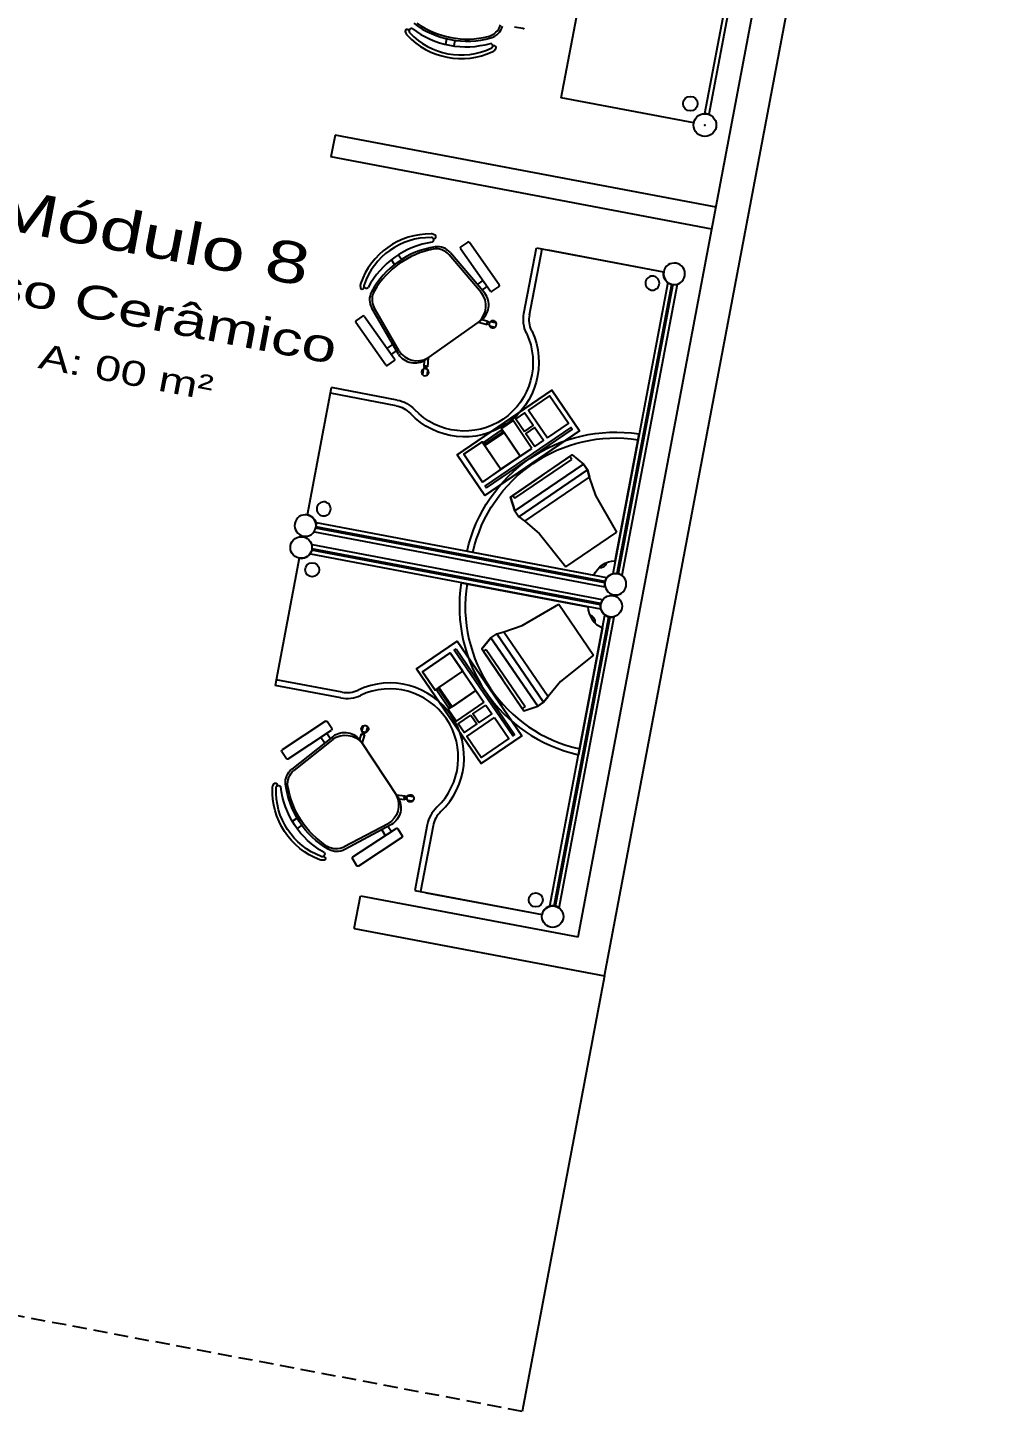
# Model space of a CAD drawing. Header units: inches. Extents: x -18604 to 2753, y -9056 to 3482.
# Drawn here: x 2323 to 2753, y -5658 to -5034 of the extents above; entities that cross this region are included whole.
import ezdxf
from ezdxf.enums import TextEntityAlignment as Align

# ---------------------------------------------------------------- set-up
doc = ezdxf.new("R2010")
doc.units = ezdxf.units.IN
doc.linetypes.add('HIDDEN', pattern=[9.525, 6.35, -3.175])
for name, color, linetype in [('ESPECARQ', 2, 'Continuous'), ('Linha Fina', 253, 'Continuous'), ('MOVEIS', 2, 'Continuous'), ('Parede', 6, 'Continuous'), ('Parede Baixo', 4, 'Continuous'), ('TEXTO', 2, 'Continuous')]:
    doc.layers.add(name, color=color, linetype=linetype)
doc.styles.add('REGUA100', font='GOTHIC.TTF', dxfattribs={"width": 1.4})
doc.styles.add('REGUA60', font='GOTHIC.TTF', dxfattribs={"width": 1.4})

# ---------------------------------------------------------------- blocks, each defined once
blk = doc.blocks.new('INDUNI1')
at = {"color": 0, "style": 'REGUA100', "width": 1.4, "flags": 8}
for tag, p in [('NOME1', (0, 0)), ('NOME2', (0, -4.286))]:
    blk.add_attdef(tag, text='', height=2.5, dxfattribs=at).set_placement(p, align=Align.CENTER)
at = {"layer": 'ESPECARQ', "style": 'REGUA60', "width": 1.4}
blk.add_attdef('AREA', text='', height=1.5, dxfattribs=at).set_placement((0, -7.813), align=Align.CENTER)
at = {"layer": 'ESPECARQ', "style": 'REGUA60', "width": 1.4, "flags": 8}
for tag, p in [('PISO', (0, -10.313)), ('REVPAR', (0, -12.813)), ('PEDIR', (0, -15.313))]:
    blk.add_attdef(tag, text='', height=1.5, dxfattribs=at).set_placement(p, align=Align.CENTER)

msp = doc.modelspace()

# ---------------------------------------------------------------- linework, layer by layer
at = {"layer": 'Linha Fina', "linetype": 'HIDDEN'}
msp.add_line((2546, -5658.5, -1754.51), (-2529.51, -4698.21, -1754.51), dxfattribs=at)
at = {"layer": 'Linha Fina'}
msp.add_line((2583.18, -5461.98, -1754.51), (2546, -5658.5, -1754.51), dxfattribs=at)
at = {"layer": 'MOVEIS'}
for p, q in [((2628.47, -5072.98, -1817.95), (2654.17, -4937.12, -1817.95)), ((2628.47, -5072.98, -1817.95), (2654.17, -4937.12, -1817.95)), ((2630.42, -5073.34, -1817.95), (2656.12, -4937.48, -1817.95)), ((2630.42, -5073.34, -1817.95), (2656.12, -4937.48, -1817.95)), ((2563.64, -5065.92, -1817.95), (2571.82, -5022.68, -1817.95)), ((2546.35, -5034.71, -1817.95), (2542.57, -5034, -1817.95)), ((2511.82, -5039.27, -1817.95), (2511.34, -5041.81, -1817.95)), ((2515.6, -5039.99, -1817.95), (2515.12, -5042.53, -1817.95)), ((2623.47, -5077.24, -1817.95), (2563.64, -5065.92, -1817.95)), ((2630.42, -5073.34, -1817.95), (2628.47, -5072.98, -1817.95)), ((2628.47, -5072.98, -1817.95), (2630.42, -5073.34, -1817.95)), ((2521.43, -5130.99, -1754.31), (2518.32, -5133.19, -1754.31)), ((2491.56, -5138.87, -1754.31), (2490.08, -5136.78, -1754.31)), ((2527.57, -5153.77, -1754.31), (2513.03, -5136.76, -1754.31)), ((2529.13, -5154, -1754.31), (2513.65, -5135.78, -1754.31)), ((2518.19, -5133.95, -1754.31), (2531.69, -5153.08, -1754.31)), ((2535.69, -5150.25, -1754.31), (2522.19, -5131.13, -1754.31)), ((2546.8, -5163.27, -1754.51), (2552.42, -5133.56, -1754.51)), ((2549.39, -5163.76, -1754.51), (2555.01, -5134.06, -1754.51)), ((2552.42, -5133.56, -1754.51), (2609.83, -5144.43, -1754.51)), ((2557.61, -5134.55, -1754.51), (2609.83, -5144.43, -1754.51)), ((2488.45, -5141.07, -1754.31), (2486.97, -5138.98, -1754.31)), ((2525.91, -5150.09, -1754.31), (2528.36, -5148.36, -1754.31)), ((2611.75, -5149.3, -1754.51), (2586.91, -5280.61, -1754.51)), ((2527.91, -5152.67, -1754.31), (2530.24, -5151.03, -1754.31)), ((2532.45, -5153.21, -1754.31), (2535.56, -5151.01, -1754.31)), ((2613.43, -5150.09, -1754.51), (2588.76, -5280.49, -1754.51)), ((2614.05, -5150.21, -1754.51), (2589.38, -5280.61, -1754.51)), ((2615.9, -5150.09, -1754.51), (2591.06, -5281.4, -1754.51)), ((2490.13, -5181.54, -1754.31), (2478.14, -5160.85, -1754.31)), ((2490.43, -5179.99, -1754.31), (2479.27, -5160.59, -1754.31)), ((2484.4, -5186.46, -1754.31), (2470.89, -5167.34, -1754.31)), ((2471.02, -5166.58, -1754.31), (2474.14, -5164.38, -1754.31)), ((2474.9, -5164.51, -1754.31), (2488.4, -5183.64, -1754.31)), ((2502.49, -5183.95, -1754.31), (2527.27, -5166.46, -1754.31)), ((2526.23, -5167.19, -1754.31), (2530.15, -5168.24, -1754.31)), ((2527.97, -5165.96, -1754.31), (2530.57, -5166.66, -1754.31)), ((2530.21, -5168.04, -1754.31), (2530.15, -5168.24, -1754.31)), ((2530.57, -5166.66, -1754.31), (2530.52, -5166.86, -1754.31)), ((2531.78, -5166.78, -1754.31), (2534.24, -5167.44, -1754.31)), ((2531.25, -5168.77, -1754.31), (2533.71, -5169.42, -1754.31)), ((2487.52, -5177.19, -1754.31), (2485.07, -5178.92, -1754.31)), ((2489.28, -5179.95, -1754.31), (2486.95, -5181.59, -1754.31)), ((2488.27, -5184.4, -1754.31), (2485.15, -5186.59, -1754.31)), ((2501.79, -5184.45, -1754.31), (2501.57, -5187.14, -1754.31)), ((2501.57, -5187.14, -1754.31), (2501.78, -5187.15, -1754.31)), ((2502.99, -5187.25, -1754.31), (2503.2, -5187.27, -1754.31)), ((2503.52, -5183.22, -1754.31), (2503.2, -5187.27, -1754.31)), ((2501.28, -5188.32, -1754.31), (2501.08, -5190.85, -1754.31)), ((2503.33, -5188.48, -1754.31), (2503.12, -5191.01, -1754.31)), ((2449.05, -5254.05, -1754.51), (2459.91, -5196.64, -1754.51)), ((2489.13, -5204.85, -1754.51), (2459.42, -5199.23, -1754.51)), ((2489.62, -5202.26, -1754.51), (2459.91, -5196.64, -1754.51)), ((2516.65, -5226.95, -1754.51), (2559.39, -5197.81, -1754.51)), ((2516.65, -5226.95, -1752.4), (2559.39, -5197.81, -1752.4)), ((2559.39, -5197.81, -1752.4), (2559.39, -5197.81, -1754.51)), ((2559.39, -5197.81, -1752.4), (2571.87, -5216.13, -1752.4)), ((2558.31, -5200.35, -1752.4), (2548.85, -5206.8, -1752.4)), ((2566.85, -5212.87, -1752.4), (2558.31, -5200.35, -1752.4)), ((2541.87, -5211.56, -1752.4), (2536.64, -5215.13, -1752.4)), ((2550.41, -5224.08, -1752.4), (2541.87, -5211.56, -1752.4)), ((2547.11, -5207.99, -1752.4), (2543.18, -5210.67, -1752.4)), ((2543.18, -5210.67, -1752.4), (2547.1, -5216.41, -1752.4)), ((2551.02, -5213.74, -1752.4), (2547.11, -5207.99, -1752.4)), ((2548.85, -5206.8, -1752.4), (2557.39, -5219.32, -1752.4)), ((2536.5, -5215.86, -1752.4), (2528.65, -5221.21, -1752.4)), ((2537.83, -5216.87, -1752.4), (2529.11, -5222.82, -1752.4)), ((2571.87, -5216.13, -1752.4), (2529.14, -5245.27, -1752.4)), ((2529.25, -5222.08, -1752.4), (2537.09, -5216.73, -1752.4)), ((2568.05, -5214.63, -1752.4), (2529.35, -5241.02, -1752.4)), ((2529.94, -5241.89, -1752.4), (2568.64, -5215.5, -1752.4)), ((2537.09, -5216.73, -1752.4), (2536.5, -5215.86, -1752.4)), ((2536.64, -5215.13, -1752.4), (2537.83, -5216.87, -1752.4)), ((2547.1, -5216.41, -1752.4), (2551.02, -5213.74, -1752.4)), ((2551.62, -5214.61, -1752.4), (2547.69, -5217.29, -1752.4)), ((2547.69, -5217.29, -1752.4), (2551.72, -5223.19, -1752.4)), ((2555.64, -5220.51, -1752.4), (2551.62, -5214.61, -1752.4)), ((2557.39, -5219.32, -1752.4), (2566.85, -5212.87, -1752.4)), ((2568.64, -5215.5, -1752.4), (2568.05, -5214.63, -1752.4)), ((2587.95, -5274.81, -1754.51), (2598.78, -5217.57, -1754.51)), ((2527.92, -5221.07, -1752.4), (2519.61, -5226.73, -1752.4)), ((2529.11, -5222.82, -1752.4), (2527.92, -5221.07, -1752.4)), ((2528.15, -5239.26, -1752.4), (2550.41, -5224.08, -1752.4)), ((2528.65, -5221.21, -1752.4), (2529.25, -5222.08, -1752.4)), ((2551.72, -5223.19, -1752.4), (2555.64, -5220.51, -1752.4)), ((2516.65, -5226.95, -1752.4), (2516.65, -5226.95, -1754.51)), ((2529.14, -5245.27, -1752.4), (2516.65, -5226.95, -1752.4)), ((2519.61, -5226.73, -1752.4), (2528.15, -5239.26, -1752.4)), ((2541.81, -5245.28, -1752.4), (2567.51, -5227.76, -1752.4)), ((2542.7, -5246.59, -1752.4), (2568.4, -5229.07, -1752.4)), ((2551.81, -5238.46, -1747.12), (2566.42, -5228.5, -1747.12)), ((2554.66, -5236.52, -1752.4), (2568.61, -5227.01, -1752.4)), ((2568.4, -5229.07, -1752.4), (2567.51, -5227.76, -1752.4)), ((2568.61, -5227.01, -1752.4), (2573.71, -5231.2, -1752.4)), ((2554.66, -5236.52, -1752.4), (2540.7, -5246.03, -1752.4)), ((2542.74, -5252.31, -1752.4), (2573.71, -5231.2, -1752.4)), ((2573.71, -5231.2, -1752.4), (2542.74, -5252.31, -1752.4)), ((2544.53, -5254.92, -1753.46), (2575.49, -5233.81, -1753.46)), ((2544.53, -5254.92, -1752.4), (2575.49, -5233.81, -1752.4)), ((2575.49, -5233.81, -1753.46), (2573.71, -5231.2, -1752.4)), ((2573.71, -5231.2, -1752.4), (2575.49, -5233.81, -1752.4)), ((2575.49, -5233.81, -1753.46), (2576.4, -5237.03, -1753.46)), ((2576.4, -5237.03, -1753.46), (2575.49, -5233.81, -1753.46)), ((2579.2, -5245.34, -1755.57), (2576.4, -5237.03, -1753.46)), ((2529.35, -5241.02, -1752.4), (2529.94, -5241.89, -1752.4)), ((2557.35, -5242.35, -1752.4), (2542.74, -5252.31, -1752.4)), ((2540.7, -5246.03, -1752.4), (2542.74, -5252.31, -1752.4)), ((2541.81, -5245.28, -1752.4), (2541.81, -5245.28, -1752.4)), ((2541.81, -5245.28, -1752.4), (2541.81, -5245.28, -1752.4)), ((2541.81, -5245.28, -1752.4), (2542.7, -5246.59, -1752.4)), ((2588.77, -5261.81, -1755.57), (2579.2, -5245.34, -1755.57)), ((2542.74, -5252.31, -1752.4), (2544.53, -5254.92, -1753.46)), ((2542.74, -5252.31, -1752.4), (2544.53, -5254.92, -1752.4)), ((2544.53, -5254.92, -1753.46), (2547.18, -5256.95, -1753.46)), ((2544.53, -5254.92, -1753.46), (2547.18, -5256.95, -1753.46)), ((2583.41, -5286.61, -1754.51), (2452.42, -5261.83, -1754.51)), ((2583.29, -5284.76, -1754.51), (2452.76, -5260.07, -1754.51)), ((2583.4, -5284.14, -1754.51), (2452.87, -5259.44, -1754.51)), ((2584.2, -5282.46, -1754.51), (2453.21, -5257.68, -1754.51)), ((2547.18, -5256.95, -1753.46), (2553.9, -5262.59, -1755.57)), ((2565.74, -5277.51, -1755.57), (2588.77, -5261.81, -1755.57)), ((2582.32, -5292.39, -1754.51), (2451.33, -5267.61, -1754.51)), ((2553.9, -5262.59, -1755.57), (2565.74, -5277.51, -1755.57)), ((2445.35, -5273.62, -1754.51), (2434.48, -5331.03, -1754.51)), ((2581.53, -5296.54, -1754.51), (2450.55, -5271.76, -1754.51)), ((2581.41, -5294.69, -1754.51), (2450.88, -5269.99, -1754.51)), ((2581.53, -5294.07, -1754.51), (2451, -5269.37, -1754.51)), ((2521.18, -5270.49, -1754.51), (2578.41, -5281.31, -1754.51)), ((2518.49, -5284.67, -1754.51), (2575.73, -5295.49, -1754.51)), ((2546.07, -5303.98, -1755.57), (2562.54, -5294.41, -1755.57)), ((2558.54, -5430.56, -1754.51), (2583.38, -5299.25, -1754.51)), ((2562.54, -5294.41, -1755.57), (2578.24, -5317.43, -1755.57)), ((2537.76, -5306.77, -1753.46), (2546.07, -5303.98, -1755.57)), ((2560.39, -5430.44, -1754.51), (2585.06, -5300.04, -1754.51)), ((2561.01, -5430.56, -1754.51), (2585.68, -5300.16, -1754.51)), ((2562.69, -5431.35, -1754.51), (2587.53, -5300.04, -1754.51)), ((2582.23, -5305.04, -1754.51), (2571.41, -5362.27, -1754.51)), ((2516.69, -5311.05, -1752.4), (2498.38, -5323.54, -1752.4)), ((2545.83, -5353.79, -1752.4), (2516.69, -5311.05, -1752.4)), ((2527.74, -5314.56, -1752.4), (2531.93, -5309.47, -1752.4)), ((2531.93, -5309.47, -1752.4), (2534.55, -5307.68, -1753.46)), ((2531.93, -5309.47, -1752.4), (2534.55, -5307.68, -1752.4)), ((2531.93, -5309.47, -1752.4), (2553.04, -5340.43, -1752.4)), ((2553.04, -5340.43, -1752.4), (2531.93, -5309.47, -1752.4)), ((2541.89, -5324.08, -1752.4), (2531.93, -5309.47, -1752.4)), ((2534.55, -5307.68, -1753.46), (2537.76, -5306.77, -1753.46)), ((2534.55, -5307.68, -1753.46), (2537.76, -5306.77, -1753.46)), ((2534.55, -5307.68, -1753.46), (2555.66, -5338.64, -1753.46)), ((2534.55, -5307.68, -1752.4), (2555.66, -5338.64, -1752.4)), ((2501.05, -5324.82, -1752.4), (2513.57, -5316.28, -1752.4)), ((2513.57, -5316.28, -1752.4), (2528.75, -5338.54, -1752.4)), ((2515.33, -5315.08, -1752.4), (2516.21, -5314.49, -1752.4)), ((2541.72, -5353.79, -1752.4), (2515.33, -5315.08, -1752.4)), ((2516.21, -5314.49, -1752.4), (2542.59, -5353.19, -1752.4)), ((2537.25, -5328.52, -1752.4), (2527.74, -5314.56, -1752.4)), ((2528.49, -5315.66, -1752.4), (2529.8, -5314.77, -1752.4)), ((2528.49, -5315.66, -1752.4), (2528.49, -5315.66, -1752.4)), ((2528.49, -5315.66, -1752.4), (2528.49, -5315.66, -1752.4)), ((2528.49, -5315.66, -1752.4), (2546.01, -5341.37, -1752.4)), ((2529.8, -5314.77, -1752.4), (2547.32, -5340.48, -1752.4)), ((2578.24, -5317.43, -1755.57), (2563.32, -5329.27, -1755.57)), ((2498.38, -5323.54, -1752.4), (2498.38, -5323.54, -1754.51)), ((2498.38, -5323.54, -1754.51), (2527.51, -5366.27, -1754.51)), ((2498.38, -5323.54, -1752.4), (2527.51, -5366.27, -1752.4)), ((2464.68, -5334.06, -1754.51), (2434.97, -5328.44, -1754.51)), ((2506.72, -5333.13, -1752.4), (2501.05, -5324.82, -1752.4)), ((2535.31, -5325.67, -1747.12), (2545.27, -5340.28, -1747.12)), ((2537.25, -5328.52, -1752.4), (2546.77, -5342.47, -1752.4)), ((2563.32, -5329.27, -1755.57), (2557.68, -5335.99, -1753.46)), ((2464.19, -5336.65, -1754.51), (2434.48, -5331.03, -1754.51)), ((2508.46, -5331.94, -1752.4), (2506.72, -5333.13, -1752.4)), ((2507.45, -5333.27, -1752.4), (2508.32, -5332.67, -1752.4)), ((2512.8, -5341.12, -1752.4), (2507.45, -5333.27, -1752.4)), ((2508.32, -5332.67, -1752.4), (2513.67, -5340.52, -1752.4)), ((2514.41, -5340.66, -1752.4), (2508.46, -5331.94, -1752.4)), ((2555.66, -5338.64, -1753.46), (2557.68, -5335.99, -1753.46)), ((2557.68, -5335.99, -1753.46), (2555.66, -5338.64, -1753.46)), ((2512.66, -5341.85, -1752.4), (2514.41, -5340.66, -1752.4)), ((2516.23, -5347.08, -1752.4), (2512.66, -5341.85, -1752.4)), ((2513.67, -5340.52, -1752.4), (2512.8, -5341.12, -1752.4)), ((2528.75, -5338.54, -1752.4), (2516.23, -5347.08, -1752.4)), ((2523.74, -5343.88, -1752.4), (2529.64, -5339.85, -1752.4)), ((2529.64, -5339.85, -1752.4), (2532.32, -5343.78, -1752.4)), ((2547.32, -5340.48, -1752.4), (2546.01, -5341.37, -1752.4)), ((2546.77, -5342.47, -1752.4), (2553.04, -5340.43, -1752.4)), ((2555.66, -5338.64, -1753.46), (2553.04, -5340.43, -1752.4)), ((2553.04, -5340.43, -1752.4), (2555.66, -5338.64, -1752.4)), ((2457.23, -5347.17, -1754.31), (2437.68, -5360.04, -1754.31)), ((2460.08, -5350.51, -1754.31), (2457.99, -5347.33, -1754.31)), ((2473.63, -5351.61, -1754.31), (2474.36, -5349.18, -1754.31)), ((2517.12, -5348.39, -1752.4), (2522.87, -5344.47, -1752.4)), ((2519.8, -5352.31, -1752.4), (2517.12, -5348.39, -1752.4)), ((2525.55, -5348.4, -1752.4), (2519.8, -5352.31, -1752.4)), ((2520.99, -5354.06, -1752.4), (2533.51, -5345.52, -1752.4)), ((2522.87, -5344.47, -1752.4), (2525.55, -5348.4, -1752.4)), ((2526.42, -5347.8, -1752.4), (2523.74, -5343.88, -1752.4)), ((2532.32, -5343.78, -1752.4), (2526.42, -5347.8, -1752.4)), ((2533.51, -5345.52, -1752.4), (2539.96, -5354.99, -1752.4)), ((2440.37, -5364.14, -1754.31), (2459.93, -5351.26, -1754.31)), ((2460.77, -5353.85, -1754.31), (2442.05, -5368.73, -1754.31)), ((2460.48, -5355.4, -1754.31), (2443, -5369.38, -1754.31)), ((2456.75, -5356.94, -1754.31), (2455.1, -5354.44, -1754.31)), ((2459.4, -5355.02, -1754.31), (2457.83, -5352.64, -1754.31)), ((2472.68, -5355.4, -1754.31), (2473.46, -5352.82, -1754.31)), ((2473.46, -5352.82, -1754.31), (2473.66, -5352.88, -1754.31)), ((2473.85, -5357.18, -1754.31), (2475.03, -5353.29, -1754.31)), ((2474.83, -5353.23, -1754.31), (2475.03, -5353.29, -1754.31)), ((2475.59, -5352.21, -1754.31), (2476.33, -5349.78, -1754.31)), ((2527.44, -5363.52, -1752.4), (2520.99, -5354.06, -1752.4)), ((2539.96, -5354.99, -1752.4), (2527.44, -5363.52, -1752.4)), ((2527.51, -5366.27, -1752.4), (2545.83, -5353.79, -1752.4)), ((2542.59, -5353.19, -1752.4), (2541.72, -5353.79, -1752.4)), ((2437.52, -5360.8, -1754.31), (2439.62, -5363.98, -1754.31)), ((2473.15, -5356.11, -1754.31), (2489.83, -5381.46, -1754.31)), ((2527.51, -5366.27, -1752.4), (2527.51, -5366.27, -1754.51)), ((2489.13, -5380.39, -1754.31), (2493.17, -5380.85, -1754.31)), ((2494.39, -5380.76, -1754.31), (2496.91, -5381.05, -1754.31)), ((2490.3, -5382.17, -1754.31), (2492.98, -5382.47, -1754.31)), ((2492.98, -5382.47, -1754.31), (2493.01, -5382.27, -1754.31)), ((2493.15, -5381.06, -1754.31), (2493.17, -5380.85, -1754.31)), ((2494.15, -5382.8, -1754.31), (2496.68, -5383.09, -1754.31)), ((2444.42, -5390.91, -1754.31), (2442.28, -5392.31, -1754.31)), ((2446.51, -5394.09, -1754.31), (2444.38, -5395.5, -1754.31)), ((2485.48, -5393.38, -1754.31), (2465.73, -5403.9, -1754.31)), ((2487.02, -5393.73, -1754.31), (2465.95, -5405.04, -1754.31)), ((2469.5, -5408.4, -1754.31), (2489.06, -5395.52, -1754.31)), ((2482.59, -5396.2, -1754.31), (2484.24, -5398.7, -1754.31)), ((2485.4, -5394.52, -1754.31), (2486.96, -5396.9, -1754.31)), ((2489.81, -5395.68, -1754.31), (2491.91, -5398.86, -1754.31)), ((2503.18, -5393.83, -1754.51), (2497.56, -5423.54, -1754.51)), ((2505.77, -5394.32, -1754.51), (2500.15, -5424.03, -1754.51)), ((2491.75, -5399.62, -1754.31), (2472.2, -5412.49, -1754.31)), ((2471.44, -5412.33, -1754.31), (2469.35, -5409.15, -1754.31)), ((2497.56, -5423.54, -1754.51), (2554.97, -5434.4, -1754.51)), ((2502.74, -5424.52, -1754.51), (2554.97, -5434.4, -1754.51))]:
    msp.add_line(p, q, dxfattribs=at)
at = {"layer": 'MOVEIS', "extrusion": (-0.563328, 0.826234, 0)}
for p, q in [((2575.49, -5233.81, -1752.4), (2575.49, -5233.81, -1753.46)), ((2544.53, -5254.92, -1752.4), (2544.53, -5254.92, -1753.46))]:
    msp.add_line(p, q, dxfattribs=at)
at = {"layer": 'MOVEIS', "extrusion": (-0.826234, -0.563328, 0)}
for p, q in [((2534.55, -5307.68, -1752.4), (2534.55, -5307.68, -1753.46)), ((2555.66, -5338.64, -1752.4), (2555.66, -5338.64, -1753.46))]:
    msp.add_line(p, q, dxfattribs=at)
at = {"layer": 'MOVEIS'}
for centre, radius in [((2621.92, -5068.55, -1817.95), 3.3), ((2628.49, -5078.19, -1817.95), 5.12), ((2628.49, -5078.19, -1817.95), 5.12), ((2530.8, -5167.57, -1754.31), 0.545), ((2502.35, -5187.65, -1754.31), 0.545), ((2446.26, -5268.8, -1754.51), 4.86), ((2451.25, -5278.82, -1754.51), 3.17), ((2586.28, -5295.29, -1754.51), 4.86), ((2552.13, -5427.8, -1754.51), 3.17), ((2559.79, -5435.31, -1754.51), 4.86)]:
    msp.add_circle(centre, radius, dxfattribs=at)
for centre, radius, start, end in [((2494.05, -5035.92, -1817.95), 0.86, 19.09713, 214.61179), ((2496.27, -5035.65, -1817.95), 3.03, 194.43171, 222.74338), ((2496, -5035.72, -1817.95), 1.1, 69.6157, 194.43171), ((2496, -5035.72, -1817.95), 1.1, 69.6157, 194.43171), ((2496.27, -5035.65, -1817.95), 1.37, 194.43171, 222.41635), ((2496.27, -5035.65, -1817.95), 1.37, 194.43171, 222.41635), ((2518.44, -5014.63, -1817.95), 31.93, 223.43041, 295.14209), ((2518.44, -5014.63, -1817.95), 31.93, 223.43041, 295.14209), ((2520.63, -5003.07, -1817.95), 39.84, 232.52369, 286.04881), ((2520.63, -5003.07, -1817.95), 39.84, 232.52369, 286.04881), ((2521.11, -5000.53, -1817.95), 39.84, 232.89095, 285.68154), ((2521.29, -4999.57, -1817.95), 39.84, 235.02233, 283.55016), ((2528.82, -5030.81, -1817.95), 7.7, 283.55016, 343.98635), ((2529.79, -5031.47, -1817.95), 7.7, 285.68154, 344.165), ((2546.46, -5034.17, -1817.95), 0.55, 259.28625, 349.28625), ((2518.44, -5014.63, -1817.95), 33.58, 223.41004, 295.16246), ((2531.62, -5042.46, -1817.95), 1.1, 324.14079, 88.9568), ((2531.62, -5042.46, -1817.95), 1.1, 324.14079, 88.9568), ((2531.4, -5042.3, -1817.95), 1.38, 296.15615, 324.14079), ((2531.4, -5042.3, -1817.95), 1.37, 296.15615, 324.14079), ((2533.37, -5043.36, -1817.95), 0.86, 303.96071, 139.47537), ((2531.4, -5042.3, -1817.95), 3.03, 295.82912, 324.14079), ((2504.53, -5160.55, -1754.31), 33.24, 89.3433, 161.09572), ((2504.53, -5160.55, -1754.31), 31.61, 89.36367, 161.07535), ((2504.53, -5160.55, -1754.31), 31.61, 89.36367, 161.07535), ((2511.25, -5170.06, -1754.31), 39.44, 98.45695, 151.98207), ((2511.25, -5170.06, -1754.31), 39.44, 98.45695, 151.98207), ((2504.84, -5130.3, -1754.31), 1.36, 60.36498, 88.34961), ((2504.84, -5130.3, -1754.31), 1.36, 60.36498, 88.34961), ((2504.84, -5130.3, -1754.31), 2.99, 60.36498, 88.67664), ((2504.98, -5130.07, -1754.31), 1.09, 295.54896, 60.36498), ((2504.98, -5130.07, -1754.31), 1.09, 295.54896, 60.36498), ((2506.18, -5128.54, -1754.31), 0.852, 245.03039, 80.54505), ((2521.74, -5131.44, -1754.31), 0.545, 35.21951, 125.21951), ((2512.72, -5172.15, -1754.31), 39.44, 98.82422, 151.61481), ((2513.28, -5172.95, -1754.31), 39.44, 100.9556, 149.48343), ((2507.24, -5141.71, -1754.31), 7.62, 40.51941, 100.9556), ((2507.84, -5140.71, -1754.31), 7.62, 40.34076, 98.82422), ((2518.63, -5133.64, -1754.31), 0.545, 125.21951, 215.21951), ((2475.93, -5150.72, -1754.31), 2.99, 161.76239, 190.07405), ((2473.82, -5151.39, -1754.31), 0.852, 169.89397, 5.40863), ((2475.93, -5150.72, -1754.31), 1.36, 162.08941, 190.07405), ((2475.93, -5150.72, -1754.31), 1.36, 162.08941, 190.07405), ((2475.66, -5150.76, -1754.31), 1.09, 190.07405, 314.89006), ((2475.66, -5150.76, -1754.31), 1.09, 190.07405, 314.89006), ((2484.73, -5157.03, -1754.31), 7.62, 151.61481, 210.09826), ((2485.87, -5156.79, -1754.31), 7.62, 149.48343, 209.91962), ((2520.01, -5159.78, -1754.31), 9.66, 310.812, 38.47174), ((2522.25, -5159.34, -1754.31), 8.71, 305.21951, 37.78875), ((2532.13, -5152.76, -1754.31), 0.545, 215.21951, 305.21951), ((2535.25, -5150.57, -1754.31), 0.545, 305.21951, 35.21951), ((2471.34, -5167.02, -1754.31), 0.545, 125.21951, 215.21951), ((2474.45, -5164.82, -1754.31), 0.545, 35.21951, 125.21951), ((2530.89, -5167.59, -1754.31), 0.817, 116.86005, 213.23942), ((2532.75, -5168.1, -1754.31), 1.63, 176.68312, 152.50339), ((2498.62, -5174.88, -1754.31), 9.66, 211.96728, 299.62702), ((2484.84, -5186.15, -1754.31), 0.545, 215.21951, 305.21951), ((2487.95, -5183.95, -1754.31), 0.545, 305.21951, 35.21951), ((2497.46, -5176.84, -1754.31), 8.71, 212.65027, 305.21951), ((2502.34, -5187.74, -1754.31), 0.817, 37.1996, 133.57897), ((2502.2, -5189.67, -1754.31), 1.63, 97.93564, 73.75591), ((2446.26, -5268.8, -1754.51), 4.91, 259.28625, 336.86757), ((2586.28, -5295.29, -1754.51), 68.61, 171.09357, 257.47893), ((2586.28, -5295.29, -1754.51), 65.97, 171.09357, 257.47893), ((2586.28, -5295.29, -1754.51), 4.91, 143.81186, 284.76063), ((2586.28, -5295.29, -1754.51), 10.56, 181.11575, 247.45675), ((2575.86, -5302.4, -1754.51), 3.14, 350.87909, 77.6934), ((2486.25, -5363.49, -1754.51), 33.57, 313.31178, 115.26072), ((2466.88, -5322.44, -1754.51), 14.46, 259.28625, 295.26072), ((2466.88, -5322.44, -1754.51), 11.82, 259.28625, 295.26072), ((2486.25, -5363.49, -1754.51), 30.93, 313.31178, 115.26072), ((2517.39, -5396.52, -1754.51), 14.46, 133.31178, 169.28625), ((2517.39, -5396.52, -1754.51), 11.82, 133.31178, 169.28625), ((2559.79, -5435.31, -1754.51), 4.91, 53.81186, 169.28625)]:
    msp.add_arc(centre, radius, start, end, dxfattribs=at)
at = {"layer": 'MOVEIS', "extrusion": (0, 0, -1)}
for centre, major_axis, start_param, end_param in [((2614.65, -5145.34, -1754.51), (3.43, 3.43), 0.972388409668989, 7.255573716848575), ((2604.78, -5149.53, -1754.51), (2.24, 2.24), 0.9723884096694131, 7.255573716849), ((2614.65, -5145.34, -1754.51), (3.47, 3.47), 2.098573, 4.113981), ((2561.01, -5165.96, -1754.51), (10.23, 10.23), 3.486108, 4.113981), ((2561.01, -5165.96, -1754.51), (8.36, 8.36), 3.486108, 4.113981), ((2519.96, -5185.33, -1754.51), (23.74, 23.74), 0.344515, 3.171058), ((2519.96, -5185.33, -1754.51), (21.87, 21.87), 0.344515, 3.171058), ((2486.93, -5216.47, -1754.51), (8.36, 8.36), -0.598408, 0.029465), ((2486.93, -5216.47, -1754.51), (10.23, 10.23), -0.598408, 0.029465), ((2588.16, -5285.36, -1754.51), (48.52, 48.52), 4.145525, 5.653234), ((2588.16, -5285.36, -1754.51), (46.65, 46.65), 4.145525, 5.653234), ((2456.45, -5251.36, -1754.51), (2.24, 2.24), 0.9723884096689259, 7.255573716848512), ((2448.14, -5258.87, -1754.51), (3.43, 3.43), 0.972388409668989, 7.255573716848575), ((2448.14, -5258.87, -1754.51), (3.47, 3.47), -0.598408, 0.755642), ((2588.16, -5285.36, -1754.51), (7.46, 7.46), 4.320445, 5.478314), ((2581.05, -5274.94, -1754.51), (2.22, 2.22), 1.000189, 2.515384), ((2588.16, -5285.36, -1754.51), (3.47, 3.47), 3.669369, 6.129389), ((2588.16, -5285.36, -1754.51), (3.43, 3.43), 0.972388409668989, 7.255573716848575), ((2457.53, -5347.62, -1754.31), (-0.385, 0.385), 0.203279, 1.774075), ((2474.98, -5350.69, -1754.31), (-1.16, 1.16), 4.439474, 10.300644), ((2459.63, -5350.81, -1754.31), (-0.385, 0.385), 1.774075, 3.344871), ((2466.24, -5363.15, -1754.31), (-6.83, 6.83), 0.146517, 1.676468), ((2465.88, -5360.9, -1754.31), (-6.16, 6.16), 0.158437, 1.774075), ((2474.4, -5352.53, -1754.31), (-0.578, 0.578), 3.379431, 5.061568), ((2474.38, -5352.62, -1754.31), (-0.385, 0.385), 3.34487143049447, 9.628056737674056), ((2437.97, -5360.5, -1754.31), (-0.385, 0.385), 4.915668, 6.486464), ((2440.07, -5363.68, -1754.31), (-0.385, 0.385), 3.344871, 4.915668), ((2446.79, -5374.69, -1754.31), (-5.39, 5.39), 5.376353, 6.397081), ((2447.77, -5375.33, -1754.31), (-5.39, 5.39), 5.339153, 6.393963), ((2466.51, -5378.65, -1754.31), (-23.5, 23.5), 4.28951, 5.541826), ((2436.29, -5377.35, -1754.31), (-2.12, 2.12), 5.553461, 6.047593), ((2434.57, -5375.96, -1754.31), (-0.602, 0.602), 5.695384, 9.107759), ((2466.51, -5378.65, -1754.31), (-22.35, 22.35), 4.289865, 5.54147), ((2466.51, -5378.65, -1754.31), (-22.35, 22.35), 4.289865, 5.54147), ((2436.29, -5377.35, -1754.31), (-0.963, 0.963), 5.559169, 6.047593), ((2436.29, -5377.35, -1754.31), (-0.963, 0.963), 5.559169, 6.047593), ((2436.06, -5377.21, -1754.31), (-0.77, 0.77), 6.047593, 8.226043), ((2436.06, -5377.21, -1754.31), (-0.77, 0.77), 6.047593, 8.226043), ((2476.23, -5372.25, -1754.31), (-27.89, 27.89), 4.448573, 5.382763), ((2476.23, -5372.25, -1754.31), (-27.89, 27.89), 4.448573, 5.382763), ((2478.37, -5370.84, -1754.31), (-27.89, 27.89), 4.454983, 5.376353), ((2479.18, -5370.31, -1754.31), (-27.89, 27.89), 4.492183, 5.339153), ((2480.64, -5385.02, -1754.31), (-6.83, 6.83), 1.871682, 3.401634), ((2495.53, -5381.93, -1754.31), (-1.16, 1.16), 5.813877, 11.675047), ((2482.56, -5386.25, -1754.31), (-6.16, 6.16), 1.774075, 3.389713), ((2493.62, -5381.72, -1754.31), (-0.578, 0.578), 4.769768, 6.451905), ((2493.52, -5381.71, -1754.31), (-0.385, 0.385), 3.344871430494457, 9.628056737674044), ((2489.36, -5395.98, -1754.31), (-0.385, 0.385), 0.203279, 1.774075), ((2491.45, -5399.16, -1754.31), (-0.385, 0.385), 1.774075, 3.344871), ((2462.14, -5397.18, -1754.31), (-5.39, 5.39), 3.437372, 4.492183), ((2462.34, -5398.32, -1754.31), (-5.39, 5.39), 3.434254, 4.454983), ((2455.75, -5406.92, -1754.31), (-2.12, 2.12), 3.783743, 4.277874), ((2455.75, -5406.92, -1754.31), (-0.963, 0.963), 3.783743, 4.272167), ((2455.75, -5406.92, -1754.31), (-0.963, 0.963), 3.783743, 4.272167), ((2455.79, -5407.19, -1754.31), (-0.77, 0.77), 1.605292, 3.783743), ((2455.79, -5407.19, -1754.31), (-0.77, 0.77), 1.605292, 3.783743), ((2456.35, -5409.05, -1754.31), (-0.602, 0.602), 0.723577, 4.135951), ((2469.8, -5408.85, -1754.31), (-0.385, 0.385), 4.915668, 6.486464), ((2471.9, -5412.04, -1754.31), (-0.385, 0.385), 3.344871, 4.915668)]:
    msp.add_ellipse(centre, major_axis=major_axis, ratio=1, start_param=start_param, end_param=end_param, dxfattribs=at)
at = {"layer": 'MOVEIS'}
msp.add_point((2628.49, -5078.19, -1817.95), dxfattribs=at)
msp.add_point((2628.49, -5078.19, -1817.95), dxfattribs=at)
for points in [[(2559.39, -5197.81, -1752.4), (2559.39, -5197.81, -1754.51), (2516.65, -5226.95, -1754.51), (2516.65, -5226.95, -1752.4)], [(2529.14, -5245.27, -1752.4), (2571.87, -5216.13, -1752.4), (2559.39, -5197.81, -1752.4), (2516.65, -5226.95, -1752.4)], [(2557.39, -5219.32, -1752.4), (2566.85, -5212.87, -1752.4), (2558.31, -5200.35, -1752.4), (2548.85, -5206.8, -1752.4)], [(2550.41, -5224.08, -1752.4), (2541.87, -5211.56, -1752.4), (2536.64, -5215.13, -1752.4), (2545.12, -5227.56, -1752.4)], [(2547.1, -5216.41, -1752.4), (2551.02, -5213.74, -1752.4), (2547.11, -5207.99, -1752.4), (2543.18, -5210.67, -1752.4)], [(2529.25, -5222.08, -1752.4), (2537.09, -5216.73, -1752.4), (2536.5, -5215.86, -1752.4), (2528.65, -5221.21, -1752.4)], [(2536.4, -5233.51, -1752.4), (2545.12, -5227.56, -1752.4), (2537.83, -5216.87, -1752.4), (2529.11, -5222.82, -1752.4)], [(2529.94, -5241.89, -1752.4), (2568.64, -5215.5, -1752.4), (2568.05, -5214.63, -1752.4), (2529.35, -5241.02, -1752.4)], [(2551.72, -5223.19, -1752.4), (2555.64, -5220.51, -1752.4), (2551.62, -5214.61, -1752.4), (2547.69, -5217.29, -1752.4)], [(2528.15, -5239.26, -1752.4), (2519.61, -5226.73, -1752.4), (2527.92, -5221.07, -1752.4), (2536.4, -5233.51, -1752.4)], [(2542.74, -5252.31, -1752.4), (2540.7, -5246.03, -1752.4), (2568.61, -5227.01, -1752.4), (2573.71, -5231.2, -1752.4)], [(2544.53, -5254.92, -1752.4), (2575.49, -5233.81, -1752.4), (2573.71, -5231.2, -1752.4), (2542.74, -5252.31, -1752.4)], [(2547.18, -5256.95, -1753.46), (2576.4, -5237.03, -1753.46), (2575.49, -5233.81, -1753.46), (2544.53, -5254.92, -1753.46)], [(2516.69, -5311.05, -1752.4), (2545.83, -5353.79, -1752.4), (2527.51, -5366.27, -1752.4), (2498.38, -5323.54, -1752.4)], [(2531.93, -5309.47, -1752.4), (2527.74, -5314.56, -1752.4), (2546.77, -5342.47, -1752.4), (2553.04, -5340.43, -1752.4)], [(2534.55, -5307.68, -1752.4), (2555.66, -5338.64, -1752.4), (2553.04, -5340.43, -1752.4), (2531.93, -5309.47, -1752.4)], [(2537.76, -5306.77, -1753.46), (2557.68, -5335.99, -1753.46), (2555.66, -5338.64, -1753.46), (2534.55, -5307.68, -1753.46)], [(2513.57, -5316.28, -1752.4), (2501.05, -5324.82, -1752.4), (2506.72, -5333.13, -1752.4), (2519.16, -5324.65, -1752.4)], [(2516.21, -5314.49, -1752.4), (2542.59, -5353.19, -1752.4), (2541.72, -5353.79, -1752.4), (2515.33, -5315.08, -1752.4)], [(2527.51, -5366.27, -1752.4), (2527.51, -5366.27, -1754.51), (2498.38, -5323.54, -1754.51), (2498.38, -5323.54, -1752.4)], [(2519.16, -5324.65, -1752.4), (2525.1, -5333.37, -1752.4), (2514.41, -5340.66, -1752.4), (2508.46, -5331.94, -1752.4)], [(2508.32, -5332.67, -1752.4), (2513.67, -5340.52, -1752.4), (2512.8, -5341.12, -1752.4), (2507.45, -5333.27, -1752.4)], [(2528.75, -5338.54, -1752.4), (2516.23, -5347.08, -1752.4), (2512.66, -5341.85, -1752.4), (2525.1, -5333.37, -1752.4)], [(2529.64, -5339.85, -1752.4), (2532.32, -5343.78, -1752.4), (2526.42, -5347.8, -1752.4), (2523.74, -5343.88, -1752.4)], [(2522.87, -5344.47, -1752.4), (2525.55, -5348.4, -1752.4), (2519.8, -5352.31, -1752.4), (2517.12, -5348.39, -1752.4)], [(2533.51, -5345.52, -1752.4), (2539.96, -5354.99, -1752.4), (2527.44, -5363.52, -1752.4), (2520.99, -5354.06, -1752.4)]]:
    msp.add_3dface(points, dxfattribs=at)
at = {"layer": 'Parede'}
for p, q in [((2583.18, -5461.98, -1754.51), (2753.28, -4562.93, -1754.51)), ((2571.23, -5444.46, -1754.51), (2698.57, -4771.4, -1754.51)), ((2470.19, -5440.6, -1754.51), (2472.97, -5425.87, -1754.51)), ((2472.97, -5425.87, -1754.51), (2571.23, -5444.46, -1754.51)), ((2470.19, -5440.6, -1754.51), (2583.18, -5461.98, -1754.51))]:
    msp.add_line(p, q, dxfattribs=at)
at = {"layer": 'Parede Baixo'}
for p, q in [((2461.56, -5082.76, -1754.51), (2459.7, -5092.59, -1754.51)), ((2633.51, -5115.3, -1754.51), (2461.56, -5082.76, -1754.51)), ((2631.65, -5125.12, -1754.51), (2459.7, -5092.59, -1754.51))]:
    msp.add_line(p, q, dxfattribs=at)

# ---------------------------------------------------------------- block references
at = {"layer": 'TEXTO'}
ref = msp.add_blockref('INDUNI1', (2377.05, -5137.52, -1817.95), dxfattribs=dict(at, xscale=7.499999999995258, yscale=7.499999999992724, zscale=7.5, rotation=349.2862480787863))
ref.add_attrib('NOME1', 'Módulo 8', dxfattribs={"layer": '0', "color": 0, "height": 18.75, "rotation": 349.28625, "style": 'REGUA100', "width": 1.4, "flags": 8}).set_placement((2377.05, -5137.52, -1817.95), align=Align.CENTER)
ref.add_attrib('NOME2', 'Piso Cerâmico', dxfattribs={"layer": '0', "color": 0, "height": 15, "rotation": 349.28625, "style": 'REGUA100', "width": 1.4, "flags": 8}).set_placement((2371.08, -5169.11, -1817.95), align=Align.CENTER)
ref.add_attrib('AREA', 'A: 00 m²', dxfattribs={"layer": 'ESPECARQ', "height": 11.25, "rotation": 349.28625, "style": 'REGUA60', "width": 1.4}).set_placement((2366.16, -5195.1, -1817.95), align=Align.CENTER)

doc.saveas('drawing.dxf')
